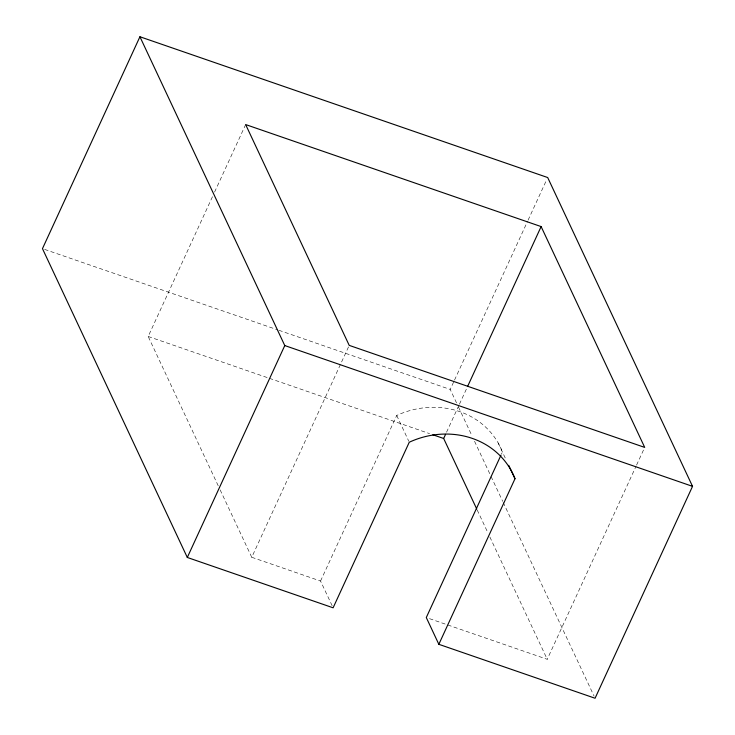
<?xml version="1.0" encoding="UTF-8"?>
<svg xmlns="http://www.w3.org/2000/svg" width="735" height="735" viewBox="0 0 735 735"><rect width="100%" height="100%" fill="white"/><g stroke="black" fill="none" stroke-linecap="round" stroke-linejoin="round"><path stroke-width="0.55" stroke-dasharray="3.67 2.76" d="M218.203 485.752L148.176 336.465L212.681 196.236M214.592 192.083L245.646 124.564M332.146 605.741L320.552 581.036L251.756 557.277L349.217 345.377M320.552 581.036L396.707 415.468A80.813 73.197 -25.1 0 1 502.437 451.97L501.481 454.055M456.545 402.918L450.224 389.44L454.046 381.134M454.524 380.096L527.62 221.171M528.097 220.132L546.739 179.616M446.531 432.253L458.952 405.251M459.43 404.213L467.074 387.593M429.525 618.659L547.235 659.304L636.106 466.1M636.583 465.062L644.227 448.442M44.633 249.404L277.793 329.905M278.877 330.281L450.224 389.44M148.176 336.465L268.321 377.946M269.405 378.323L429.589 433.632M498.192 442.985L505.919 459.458M458.493 407.061L472.1 436.075M474.534 441.257L490.567 475.453M491.053 476.491L502.722 501.362M503.209 502.4L594.101 696.174M477.217 510.017L487.911 532.829M489.859 536.973L547.235 659.304M396.707 415.468L408.779 441.202M220.151 489.896L251.756 557.277"/><path stroke-width="1.1" d="M139.926 36.75L42.465 248.65L187.306 557.461L333.111 607.799L409.266 442.231A80.813 73.197 -25.1 0 1 514.996 478.733L438.841 644.31L595.074 698.25L692.535 486.349L547.694 177.539L139.926 36.75L284.776 345.56L692.535 486.349M187.306 557.461L284.776 345.56M476.73 508.978L443.664 438.483L445.575 434.33M467.552 386.555L541.125 226.582L245.646 124.564L349.217 345.377L644.705 447.404L541.125 226.582M501.004 455.094L426.291 617.538L438.841 644.31M432.841 434.752L443.664 438.483M508.721 465.356L514.996 478.733"/></g></svg>
